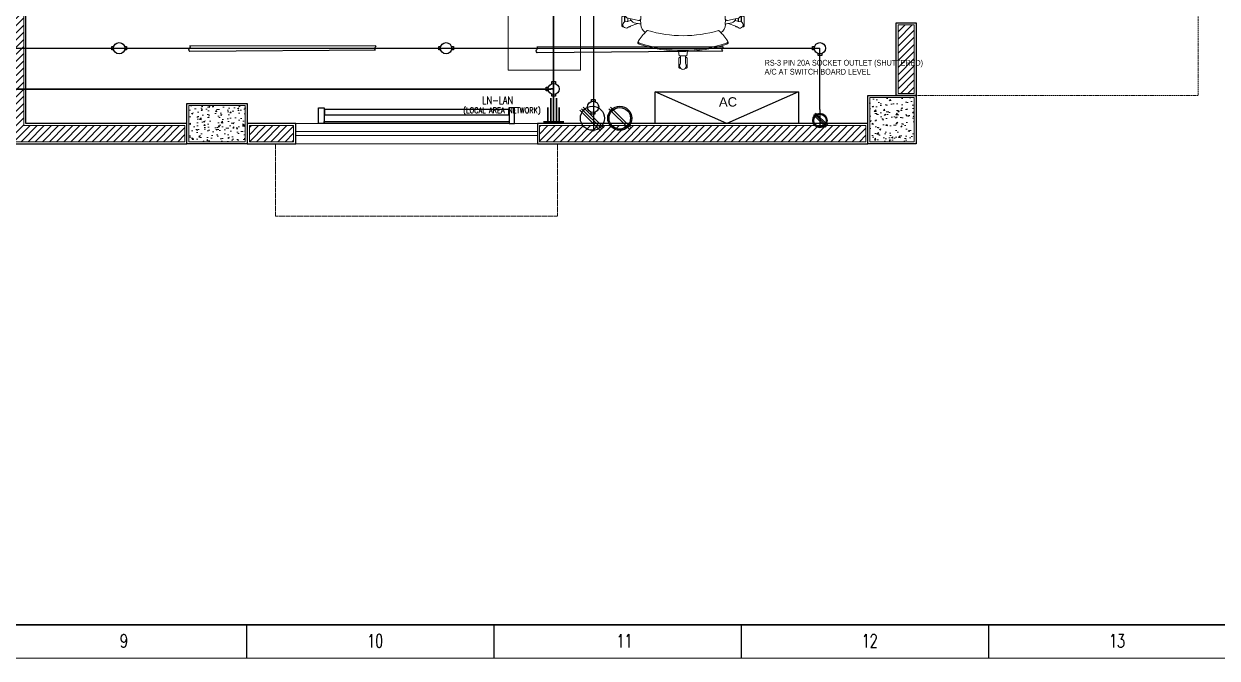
# Model space of a CAD drawing. Header units: inches. Extents: x 112 to 4169, y -2569 to 841.
# Drawn here: x 617.7 to 913.8, y 83.6 to 241.1 of the extents above; entities that cross this region are included whole.
import ezdxf

# ---------------------------------------------------------------- set-up
doc = ezdxf.new("R2010")
doc.units = ezdxf.units.IN
doc.header["$MEASUREMENT"] = 0
doc.linetypes.add('DASH', pattern=[0.35, 0.25, -0.1])
for name, color, linetype in [('Cables', 7, 'Continuous'), ('HVAC', 44, 'Continuous'), ('Lights', 7, 'Continuous'), ('PVC Conduit and Circular Boxes', 7, 'Continuous'), ('Sockets', 7, 'Continuous'), ('wall 05', 253, 'Continuous')]:
    doc.layers.add(name, color=color, linetype=linetype)
for name, color, linetype, lineweight in [('COLUMN', 1, 'Continuous', 25), ('E-LAN', 6, 'Continuous', 30), ('Glass', 5, 'Continuous', 9), ('HACTH', 8, 'Continuous', 9), ('ID-FURN', 7, 'Continuous', 15), ('Plaster Line', 254, 'Continuous', 15), ('Porch', 90, 'Continuous', 15), ('Sunshed', 5, 'Continuous', 15), ('WINDOW', 140, 'Continuous', 9)]:
    doc.layers.add(name, color=color, linetype=linetype, lineweight=lineweight)
doc.styles.get("Standard").update_dxf_attribs({"font": 'arial.ttf'})
doc.styles.add('Swiss721', font='swisscl.ttf')
doc.styles.add('TAVE1', font='ROMANS.shx', dxfattribs={"width": 0.75})
doc.styles.add('TEG BORDER', font='txt_qlt.shx', dxfattribs={"width": 0.7, "bigfont": 'hztxt.shx'})
pattern_1 = [(50, (0, 0), (3.58630091, -0.313760675), [0.375, -4.125]), (355, (0, 0), (-0.69375667, 3.76096067), [0.3, -3.3]), (100.4514, (0.299, -0.026), (2.89254691, 3.44719771), [0.31870095, -3.50571056]), (46.1842, (0, 1), (5.33620524, -0.82759507), [0.5625, -6.1875]), (96.6356, (0.4447, 0.931), (4.67331353, 4.87058935), [0.47805144, -5.258565]), (351.1842, (0, 1), (4.67330973, 4.870593), [0.45, -4.95]), (21, (0.5, 0.75), (2.98453526, -2.01309445), [0.375, -4.125]), (326, (0.5, 0.75), (1.21657666, 3.62575023), [0.3, -3.3]), (71.4514, (0.7487, 0.5822), (4.20111314, 1.61265248), [0.31870095, -3.50571056]), (37.5, (0, 0), (0.060799277, 1.66446927), [0, -3.26, 0, -3.35, 0, -3.3125]), (7.5, (0, 0), (1.315347687, 1.97205856), [0, -1.91, 0, -3.185, 0, -1.2625]), (327.5, (-1.115, 0), (2.66911218, -0.112774359), [0, -1.25, 0, -3.9, 0, -5.175]), (317.5, (-1.615, 0), (2.915930847, 0.50052491), [0, -1.625, 0, -2.59, 0, -3.675])]

# ---------------------------------------------------------------- blocks, each defined once
blk = doc.blocks.new('C10X15')
at = {"layer": 'HACTH'}
h = blk.add_hatch(dxfattribs=at)
h.set_pattern_fill('AR-CONC', color=256, scale=0.5, style=0)
h.set_pattern_definition(pattern_1)
h.paths.add_polyline_path([(88231.5, -6817.5), (88231.5, -6808.5), (88217.5, -6808.5), (88217.5, -6817.5)])
at = {"layer": 'COLUMN'}
blk.add_lwpolyline([(88217, -6808), (88232, -6808), (88232, -6818), (88217, -6818)], close=True, dxfattribs=at)
at = {"layer": 'Plaster Line'}
blk.add_lwpolyline([(88217.5, -6808.5), (88231.5, -6808.5), (88231.5, -6817.5), (88217.5, -6817.5)], close=True, dxfattribs=at)
blk = doc.blocks.new('C 12X12')
at = {"layer": 'HACTH'}
h = blk.add_hatch(dxfattribs=at)
h.set_pattern_fill('AR-CONC', color=256, scale=0.5, style=0)
h.set_pattern_definition(pattern_1)
h.paths.add_polyline_path([(88279, -6819.5), (88279, -6808.5), (88268, -6808.5), (88268, -6819.5)])
at = {"layer": 'COLUMN'}
blk.add_lwpolyline([(88267.5, -6808), (88279.5, -6808), (88279.5, -6820), (88267.5, -6820)], close=True, dxfattribs=at)
at = {"layer": 'Plaster Line'}
blk.add_lwpolyline([(88268, -6808.5), (88279, -6808.5), (88279, -6819.5), (88268, -6819.5)], close=True, dxfattribs=at)
blk = doc.blocks.new('ch-1')
at = {"layer": 'ID-FURN', "color": 252, "lineweight": 13}
for p, q in [((300.3, 344.5), (296.8, 340.7)), ((296.8, 340.7), (296.8, 331)), ((353.2, 344.5), (300.3, 344.5)), ((356.8, 340.7), (353.2, 344.5)), ((356.8, 340.7), (356.8, 336.1)), ((296.8, 331), (297.8, 330)), ((297.8, 330), (328.3, 330)), ((297.8, 329), (297.8, 324.4)), ((297.8, 329), (327.8, 329)), ((308.6, 312.4), (326.6, 312.4)), ((308.9, 311.3), (326.5, 311.3)), ((322.2, 296.8), (316, 296.8)), ((325.7, 307.1), (321.2, 293.8)), ((352.6, 298.3), (338.8, 254.6)), ((353.2, 296.8), (352.1, 296.8)), ((356.8, 300.6), (353.2, 296.8)), ((356.8, 300.6), (356.8, 305.2)), ((-76.1, 221.9), (-79.7, 218.1)), ((-79.7, 218.1), (-79.7, 208.4)), ((-79.7, 208.4), (-78.7, 207.4)), ((-78.7, 207.4), (-48.2, 207.4)), ((-78.7, 206.3), (-78.7, 189.7)), ((-78.7, 206.3), (-48.7, 206.3)), ((-23.3, 221.9), (-76.1, 221.9)), ((-19.7, 218.1), (-23.3, 221.9)), ((-19.7, 218.1), (-19.7, 213)), ((-79.7, 187.7), (-78.7, 188.7)), ((-79.7, 178), (-79.7, 187.7)), ((-76.1, 174.2), (-79.7, 178)), ((-78.7, 189.7), (-48.7, 189.7)), ((-78.7, 188.7), (-48.2, 188.7)), ((-22.8, 174.2), (-76.1, 174.2)), ((-24.5, 175.5), (0, 157.3)), ((559, 14.7), (520.5, 15)), ((533.3, 24.3), (529.8, 20.5)), ((529.8, 20.5), (529.8, 14.9)), ((586.2, 24.3), (533.3, 24.3)), ((589.8, 20.5), (586.2, 24.3)), ((589.8, 20.5), (589.8, 16)), ((559, -13.7), (520.5, -14)), ((529.8, -19.6), (529.8, -13.9)), ((533.3, -23.4), (529.8, -19.6)), ((586.2, -23.4), (533.3, -23.4)), ((589.8, -19.6), (586.2, -23.4)), ((589.8, -19.6), (589.8, -15)), ((-76.1, -173.7), (-79.7, -177.5)), ((-79.7, -177.5), (-79.7, -187.2)), ((-79.7, -187.2), (-78.7, -188.2)), ((-78.7, -188.2), (-48.2, -188.2)), ((-78.7, -189.2), (-48.7, -189.2)), ((-78.7, -205.8), (-78.7, -189.2)), ((-22.8, -173.7), (-76.1, -173.7)), ((-24.5, -175), (0, -156.8)), ((-7.9, -197.9), (0, -192.2)), ((-79.7, -207.9), (-78.7, -206.9)), ((-79.7, -217.6), (-79.7, -207.9)), ((-76.1, -221.4), (-79.7, -217.6)), ((-78.7, -205.8), (-48.7, -205.8)), ((-78.7, -206.9), (-48.2, -206.9)), ((-23.3, -221.4), (-76.1, -221.4)), ((-19.7, -217.6), (-23.3, -221.4)), ((-19.7, -217.6), (-19.7, -212.6)), ((352.6, -297.8), (338.8, -254.1)), ((296.8, -330.5), (297.8, -329.5)), ((296.8, -340.2), (296.8, -330.5)), ((297.8, -328.5), (297.8, -323.9)), ((297.8, -328.5), (327.8, -328.5)), ((297.8, -329.5), (328.3, -329.5)), ((308.6, -311.9), (326.6, -311.9)), ((308.9, -310.8), (326.5, -310.8)), ((322.2, -296.3), (316, -296.3)), ((325.7, -306.6), (321.2, -293.4)), ((353.2, -296.3), (352.1, -296.3)), ((356.8, -300.1), (353.2, -296.3)), ((356.8, -300.1), (356.8, -304.7)), ((356.8, -340.2), (356.8, -335.7)), ((300.3, -344), (296.8, -340.2)), ((353.2, -344), (300.3, -344)), ((356.8, -340.2), (353.2, -344))]:
    blk.add_line(p, q, dxfattribs=at)
at = {"layer": 'ID-FURN', "color": 252}
for p, q in [((103.8, 264.3), (103.4, 306.4)), ((334.1, 275.2), (336.4, 265.8)), ((59.4, 250.7), (108.5, 248.6)), ((315.6, 239.8), (344.3, 238.6)), ((-7.9, 198.4), (0, 192.7)), ((0, 195.9), (0, -195.9)), ((59.4, -250.2), (108.5, -248.1)), ((103.4, -305.9), (103.8, -263.8)), ((315.6, -239.4), (344.3, -238.1)), ((334.1, -274.7), (336.4, -265.3))]:
    blk.add_line(p, q, dxfattribs=at)
for points in [[(320.9, 252), (309.1, 310.4)], [(320.9, -251.5), (309.1, -309.9)]]:
    blk.add_lwpolyline(points, dxfattribs=at)
at = {"layer": 'ID-FURN', "color": 252, "lineweight": 13}
blk.add_lwpolyline([(494.6, -25.6), (520.5, -21.8), (520.5, 22.3), (494.6, 26.1)], dxfattribs=at)
for centre, radius, start, end in [((345, 320.7), 19.1, 310.5325, 193.46751), ((306.6, 313.2), 20, 342.20956, 8.71544), ((371.6, 292), 20, 135.28456, 161.79045), ((-31.5, 198), 19.1, 22.5325, 265.46751), ((3.9, 214.5), 20, 207.28457, 233.79044), ((-36.3, 159.2), 20, 54.20956, 80.71542), ((559, 34.7), 20, 270.20956, 296.71543), ((577.9, 0.5), 19.1, 238.53249, 121.4675), ((559, -33.7), 20, 63.28456, 89.79045), ((-31.5, -197.5), 19.1, 94.53249, 337.46751), ((-36.3, -158.7), 20, 279.28457, 305.79043), ((3.9, -214), 20, 126.20957, 152.71543), ((306.6, -312.7), 20, 351.28456, 17.79043), ((345, -320.2), 19.1, 166.53249, 49.4675), ((371.6, -291.5), 20, 198.20956, 224.71544)]:
    blk.add_arc(centre, radius, start, end, dxfattribs=at)
at = {"layer": 'ID-FURN', "color": 252}
for centre, radius, start, end in [((123.4, 308.5), 20.1, 95.04456, 186.01276), ((193.8, -510.8), 842.5, 83.35562, 94.91276), ((290, 306.5), 19.6, 11.3923, 86.07548), ((303.1, 267.6), 31.9, 13.75818, 74.58705), ((57, 193.7), 57, 87.58094, 177.82653), ((125.9, 262.4), 22.2, 175.04984, 270.93967), ((147, -5274.9), 5515.2, 88.32185, 90.21521), ((309, 250), 12.1, 267.64679, 9.61877), ((109.5, 210.3), 233.5, 7.12697, 13.75818), ((341.6, 178.9), 59.8, 36.272, 87.39723), ((391.5, 194.2), 15.3, 136.96832, 155.60383), ((596.7, 1.2), 296.9, 122.05255, 136.7624), ((445.4, 243.8), 11.1, 21.10392, 124.62676), ((439.4, 241.8), 11.1, 21.10392, 91.38063), ((-305.9, 0.2), 794.5, 341.9963, 18.0037), ((-305.9, 0.2), 800.8, 341.9963, 18.0037), ((-286, 0.2), 693.1, 343.20479, 16.79519), ((57, -193.2), 57, 182.17345, 272.41905), ((391.5, -193.7), 15.3, 204.39618, 223.03168), ((125.9, -261.9), 22.2, 89.06033, 184.95016), ((147, 5275.4), 5515.2, 269.78478, 271.67814), ((309, -249.5), 12.1, 350.38123, 92.35322), ((109.5, -209.8), 233.5, 346.24183, 352.87303), ((341.6, -178.9), 59.8, 272.60277, 324.06921), ((596.7, -0.8), 296.9, 223.23759, 237.94746), ((439.4, -241.3), 11.1, 268.61937, 338.89608), ((445.4, -243.3), 11.1, 235.37324, 338.89608), ((123.4, -308), 20.1, 173.98723, 264.95543), ((193.8, 511.3), 842.5, 265.08725, 276.64437), ((290, -306), 19.6, 273.92451, 348.6077), ((303.1, -267.1), 31.9, 285.41295, 346.24183)]:
    blk.add_arc(centre, radius, start, end, dxfattribs=at)
blk = doc.blocks.new('ASDSAETR')
for p, q in [((51404, -7188.31), (51404, -7197.3)), ((51404, -7190.29), (51410.36, -7190.29)), ((51404, -7191.55), (51414.43, -7191.55)), ((51404, -7192.81), (51418.49, -7192.81)), ((51404, -7194.07), (51414.43, -7194.07)), ((51404, -7195.33), (51410.36, -7195.33))]:
    blk.add_line(p, q)
blk = doc.blocks.new('240 BORDER A2')
at = {"linetype": 'Continuous'}
blk.add_line((5, 5), (489, 5), dxfattribs=at)
for p, q in [((334.12, 0), (334.12, 5)), ((371.25, 0), (371.25, 5)), ((408.37, 0), (408.37, 5)), ((445.5, 0), (445.5, 5))]:
    blk.add_line(p, q)
at = {"color": 5, "lineweight": 15}
blk.add_lwpolyline([(0, 420), (594, 420), (594, 0), (0, 0)], close=True, dxfattribs=at)
blk.add_lwpolyline([(5, 415), (589, 415), (589, 5), (5, 5)], close=True)
at = {"char_height": 2, "width": 2, "attachment_point": 7, "style": 'TEG BORDER'}
for s, insert in [('9', (315.05, 1.59)), ('\\pi2.2204e-016;10', (352.17, 1.59)), ('\\pi0.3;11', (389.3, 1.59)), ('\\pi2.2204e-016;12', (426.42, 1.59)), ('\\pi2.2204e-016;13', (463.55, 1.59))]:
    blk.add_mtext(s, dxfattribs=dict(at, insert=insert))
blk = doc.blocks.new('A$C63C712C3')
at = {"ltscale": 2}
for p, q in [((39.8, 42), (33.8, 42)), ((39.8, 15.9), (33.8, 15.9)), ((1230.6, 42), (1236.6, 42)), ((1230.6, 15.9), (1236.6, 15.9))]:
    blk.add_line(p, q, dxfattribs=at)
for points in [[(35.5, 102.6), (0, 102.6), (0, 0), (35.5, 0)], [(35.5, 102.6), (1235.5, 102.6), (1235.5, 90.2), (35.5, 90.2)], [(1235.5, 102.6), (1270.9, 102.6), (1270.9, 0), (1235.5, 0)], [(39.8, 47.6), (1230.6, 47.6), (1230.6, 10.1), (39.8, 10.1)]]:
    blk.add_lwpolyline(points, close=True, dxfattribs=at)

msp = doc.modelspace()

# ---------------------------------------------------------------- hatches: boundary and pattern name
at = {"layer": 'HACTH'}
h = msp.add_hatch(dxfattribs=at)
h.set_pattern_fill('ANSI31', color=256, scale=10, style=0)
h.set_pattern_definition([(45, (-121864.2342, -171118.0411), (-0.8838834765, 0.8838834765), [])])
h.paths.add_polyline_path([(598.62, 390.86), (598.62, 386.86), (613.62, 386.86), (613.62, 215.86), (591.62, 215.86), (591.62, 211.86), (657.62, 211.86), (657.62, 215.86), (617.62, 215.86), (617.62, 390.86)])
h = msp.add_hatch(dxfattribs=at)
h.set_pattern_fill('ANSI31', color=256, scale=10, style=0)
h.set_pattern_definition([(45, (-121864.7342, -171118.0411), (-0.8838834765, 0.8838834765), [])])
h.paths.add_polyline_path([(834.62, 223.86), (838.62, 223.86), (838.62, 240.86), (834.62, 240.86)])
h = msp.add_hatch(dxfattribs=at)
h.set_pattern_fill('ANSI31', color=256, scale=10, style=0)
h.set_pattern_definition([(45, (-121864.1092, -171118.0411), (-0.8838834765, 0.8838834765), [])])
h.paths.add_polyline_path([(684.62, 211.86), (684.62, 215.86), (673.62, 215.86), (673.62, 211.86)])
h = msp.add_hatch(dxfattribs=at)
h.set_pattern_fill('ANSI31', color=256, scale=10, style=0)
h.set_pattern_definition([(45, (-118629.5625, -172473.7355), (-0.8838834765, 0.8838834765), [])])
h.paths.add_polyline_path([(826.62, 211.86), (826.62, 215.86), (745.62, 215.86), (745.62, 211.86)])

# ---------------------------------------------------------------- linework, layer by layer
at = {"layer": 'Cables', "color": 1}
for p, q in [((759.04, 329.44), (759.04, 219.86)), ((759.04, 220.19), (759.04, 214.5))]:
    msp.add_line(p, q, dxfattribs=at)
at = {"layer": 'Cables', "color": 192, "lineweight": 30}
for p, q in [((749.15, 224.94), (749.15, 272.6)), ((480.41, 224.91), (748.42, 224.91)), ((749.15, 224.94), (748.42, 224.94))]:
    msp.add_line(p, q, dxfattribs=at)
at = {"layer": 'Cables', "color": 142}
for p, q in [((353.3, 235.06), (815.24, 235.06)), ((815.24, 219.83), (815.24, 235.06)), ((815.24, 219.83), (815.24, 215.56))]:
    msp.add_line(p, q, dxfattribs=at)
at = {"layer": 'Glass', "ltscale": 10}
msp.add_lwpolyline([(745.12, 213.36), (745.12, 214.36), (685.12, 214.36), (685.12, 213.36)], close=True, dxfattribs=at)
at = {"layer": 'HVAC'}
for p, q in [((792.12, 216.36), (774.35, 224.2)), ((809.88, 224.2), (792.12, 216.36))]:
    msp.add_line(p, q, dxfattribs=at)
msp.add_lwpolyline([(774.35, 224.2), (809.88, 224.2), (809.88, 216.36), (774.35, 216.36)], close=True, dxfattribs=at)
at = {"layer": 'ID-FURN'}
msp.add_lwpolyline([(755.85, 261.62), (737.85, 261.62), (737.85, 229.62), (755.85, 229.62)], close=True, dxfattribs=at)
at = {"layer": 'Plaster Line'}
for points in [[(617.62, 390.86), (598.62, 390.86), (598.62, 386.86), (613.62, 386.86), (613.62, 215.86), (591.62, 215.86), (591.62, 211.86), (657.62, 211.86), (657.62, 215.86), (617.62, 215.86)], [(838.62, 223.86), (834.62, 223.86), (834.62, 240.86), (838.62, 240.86)], [(684.62, 215.86), (673.62, 215.86), (673.62, 211.86), (684.62, 211.86)], [(826.62, 215.86), (745.62, 215.86), (745.62, 211.86), (826.62, 211.86)]]:
    msp.add_lwpolyline(points, close=True, dxfattribs=at)
at = {"layer": 'Porch', "linetype": 'DASH', "ltscale": 1.5}
msp.add_lwpolyline([(839.12, 391.36), (909.13, 391.36), (909.13, 223.36), (839.12, 223.36)], dxfattribs=at)
at = {"layer": 'PVC Conduit and Circular Boxes'}
for p, q in [((639.49, 234.63), (639.49, 235.5)), ((639.49, 235.5), (639.99, 235.5)), ((639.99, 234.63), (639.49, 234.63)), ((642.65, 235.5), (643.14, 235.5)), ((643.14, 234.63), (642.65, 234.63)), ((643.14, 235.5), (643.14, 234.63)), ((720.62, 234.63), (720.62, 235.5)), ((720.62, 235.5), (721.12, 235.5)), ((721.12, 234.63), (720.62, 234.63)), ((723.78, 235.5), (724.28, 235.5)), ((724.28, 234.63), (723.78, 234.63)), ((724.28, 235.5), (724.28, 234.63)), ((813.42, 234.63), (813.42, 235.5)), ((813.42, 235.5), (813.91, 235.5)), ((813.91, 234.63), (813.42, 234.63)), ((814.8, 233.24), (814.8, 233.73)), ((815.68, 233.24), (814.8, 233.24)), ((815.68, 233.73), (815.68, 233.24)), ((747.32, 224.51), (747.32, 225.38)), ((747.32, 225.38), (747.82, 225.38)), ((748.71, 226.27), (748.71, 226.77)), ((748.71, 226.77), (749.58, 226.77)), ((749.58, 226.77), (749.58, 226.27)), ((747.82, 224.51), (747.32, 224.51)), ((748.71, 223.12), (748.71, 223.61)), ((749.58, 223.12), (748.71, 223.12)), ((749.58, 223.61), (749.58, 223.12)), ((758.53, 221.83), (758.53, 222.32)), ((758.53, 222.32), (759.4, 222.32)), ((759.41, 222.32), (759.41, 221.8)), ((758.49, 218.66), (758.49, 219.15)), ((759.36, 218.66), (758.49, 218.66)), ((759.36, 219.15), (759.36, 218.66))]:
    msp.add_line(p, q, dxfattribs=at)
for points in [[(704.84, 235.78, -0.56347), (704.84, 235.27, 0.571886), (704.92, 234.6), (658.84, 234.22, -0.456322), (658.84, 235.12, 0.605884), (658.84, 235.64)], [(791.02, 235.51, -0.56347), (791.02, 235.01, 0.571886), (791.1, 234.34), (745.02, 233.96, -0.456322), (745.02, 234.85, 0.605884), (745.02, 235.37)]]:
    msp.add_lwpolyline(points, format="xyb", close=True, dxfattribs=at)
for centre in [(641.32, 235.06), (722.45, 235.06), (815.24, 235.06), (749.15, 224.94), (758.93, 220.48)]:
    msp.add_circle(centre, 1.4, dxfattribs=at)
at = {"layer": 'Sockets', "color": 5}
for p, q in [((755.65, 219.68), (760.75, 214.58)), ((756.06, 220.04), (761.16, 214.94)), ((756.48, 220.41), (761.58, 215.31))]:
    msp.add_line(p, q, dxfattribs=at)
at = {"layer": 'Sockets', "color": 3}
for p, q in [((762.84, 220.04), (767.94, 214.94)), ((763.25, 220.41), (768.35, 215.31)), ((813.61, 218.54), (816.67, 215.48)), ((813.86, 218.76), (816.92, 215.7)), ((814.1, 218.98), (817.16, 215.92))]:
    msp.add_line(p, q, dxfattribs=at)
at = {"layer": 'Sockets', "color": 5}
msp.add_circle((758.78, 217.67), 2.99, dxfattribs=at)
at = {"layer": 'Sockets', "color": 3}
for centre, radius in [((765.56, 217.67), 2.99), ((765.56, 217.67), 2.67), ((815.24, 217.12), 1.79), ((815.24, 217.12), 1.56)]:
    msp.add_circle(centre, radius, dxfattribs=at)
at = {"layer": 'Sunshed', "linetype": 'DASH'}
msp.add_lwpolyline([(680.12, 211.36), (680.12, 193.36), (750.12, 193.36), (750.12, 211.36)], dxfattribs=at)
at = {"layer": 'wall 05'}
for points in [[(618.12, 391.36), (598.12, 391.36), (598.12, 386.36), (613.12, 386.36), (613.12, 216.36), (591.12, 216.36), (591.12, 211.36), (658.12, 211.36), (658.12, 216.36), (618.12, 216.36)], [(839.12, 223.36), (834.12, 223.36), (834.12, 241.36), (839.12, 241.36)], [(685.12, 216.36), (673.12, 216.36), (673.12, 211.36), (685.12, 211.36)], [(827.12, 216.36), (745.12, 216.36), (745.12, 211.36), (827.12, 211.36)]]:
    msp.add_lwpolyline(points, close=True, dxfattribs=at)
at = {"layer": 'WINDOW', "ltscale": 10}
msp.add_lwpolyline([(745.12, 211.36), (745.12, 216.36), (685.12, 216.36), (685.12, 211.36)], close=True, dxfattribs=at)

# ---------------------------------------------------------------- block references
at = {"xscale": 1.652949273830399, "yscale": 1.652949273830399, "zscale": 1.652949273830399}
msp.add_blockref('240 BORDER A2', (120.75, 83.63), dxfattribs=at)
at = {"layer": 'E-LAN', "lineweight": 0, "xscale": 0.5599999999999999, "yscale": 0.5599999999999999, "zscale": 0.5599999999999999, "rotation": 89.99999999999642}
msp.add_blockref('ASDSAETR', (-3278.83, -28569.45), dxfattribs=at)
at = {"layer": 'HACTH'}
for name, p in [('C 12X12', (-87440.38, 7031.36)), ('C10X15', (-87558.88, 7029.36))]:
    msp.add_blockref(name, p, dxfattribs=at)
at = {"layer": 'ID-FURN', "xscale": -0.04399999996445034, "yscale": 0.04400000005261973, "zscale": 0.044, "rotation": 89.98715868031529}
msp.add_blockref('ch-1', (781.27, 256.09), dxfattribs=at)
at = {"layer": 'Lights', "lineweight": 0, "xscale": 0.03825769670308159, "yscale": 0.03825769671356965, "zscale": 0.03825769671681735, "rotation": 180}
msp.add_blockref('A$C63C712C3', (739.43, 220.29), dxfattribs=at)

# ---------------------------------------------------------------- texts
at = {"layer": 'E-LAN', "lineweight": 0, "style": 'TAVE1', "width": 0.75}
for s, height, p in [('LN-LAN', 1.951, (731.43, 221.15)), ('(LOCAL AREA NETWORK)', 1.3659, (726.7, 218.98))]:
    msp.add_text(s, height=height, dxfattribs=at).set_placement(p)
at = {"layer": 'HVAC'}
msp.add_text('AC', height=2.316, dxfattribs=at).set_placement((790.17, 220.58))
at = {"layer": 'Sockets', "color": 3, "style": 'Swiss721'}
for s, p in [('RS-3 PIN 20A SOCKET OUTLET (SHUTTERED)', (801.5, 230.74)), ('A/C AT SWITCH BOARD LEVEL', (801.5, 228.51))]:
    msp.add_text(s, height=1.4315, dxfattribs=at).set_placement(p)

doc.saveas('drawing.dxf')
